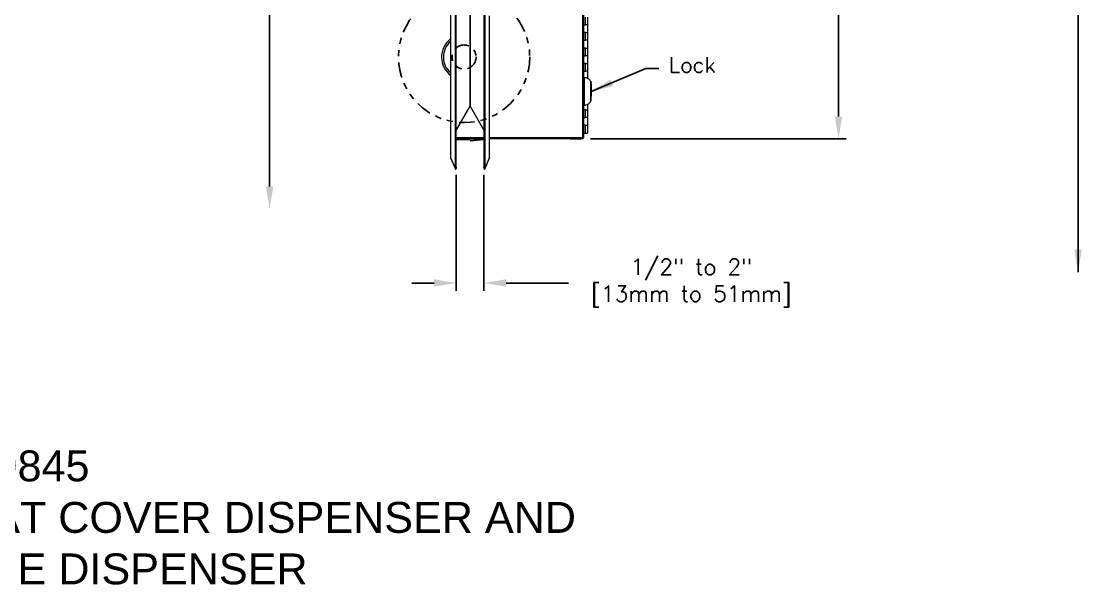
# Model space of a CAD drawing. Header units: inches. Extents: x 1.6 to 44.1, y 1.5 to 32.1.
# Drawn here: x 26.75 to 43.92, y 1.48 to 10.6 of the extents above; entities that cross this region are included whole.
import ezdxf

# ---------------------------------------------------------------- set-up
doc = ezdxf.new("R2010")
doc.units = ezdxf.units.IN
doc.header["$MEASUREMENT"] = 0
doc.header["$PDSIZE"] = -1
doc.linetypes.add('PHANTOM', pattern=[0.5, 0.25, -0.05, 0.05, -0.05, 0.05, -0.05])
doc.layers.add('DIMENSIONS', color=1, linetype='Continuous')
doc.layers.add('Object', color=4, linetype='Continuous')
doc.styles.get("Standard").update_dxf_attribs({"font": 'romans.shx'})
doc.dimstyles.get("Standard").update_dxf_attribs({"dimscale": 2, "dimtxt": 0.13, "dimasz": 0.18, "dimexe": 0.063, "dimexo": 0.0625, "dimgap": 0.09, "dimtad": 0, "dimtih": 1, "dimtoh": 1, "dimdec": 4, "dimlfac": 2, "dimzin": 4, "dimdsep": 46, "dimlunit": 5, "dimtxsty": 'Standard', "dimcen": 0.09, "dimadec": 0, "dimazin": 1, "dimtfac": 1, "dimtdec": 4, "dimtofl": 0, "dimtmove": 0, "dimatfit": 3, "dimfxl": 1, "dimfrac": 2, "dimtolj": 1, "dimtzin": 0, "dimarcsym": 0})

# ---------------------------------------------------------------- blocks, each defined once
blk = doc.blocks.new('*D28')
at = {"layer": 'Defpoints', "color": 0}
for p in [(33.795, 8.24), (34.242, 8.24), (33.795, 6.365)]:
    blk.add_point(p, dxfattribs=at)
at = {"layer": 'DIMENSIONS', "color": 0, "lineweight": -2}
for p, q in [((33.795, 8.115), (33.795, 6.239)), ((34.242, 8.115), (34.242, 6.239)), ((33.435, 6.365), (33.075, 6.365)), ((34.602, 6.365), (35.613, 6.365))]:
    blk.add_line(p, q, dxfattribs=at)
at = {"layer": 'DIMENSIONS', "color": 0}
for points in [[(33.435, 6.425), (33.435, 6.305), (33.795, 6.365)], [(34.602, 6.425), (34.602, 6.305), (34.242, 6.365)]]:
    blk.add_solid(points, dxfattribs=at)
at = {"layer": 'DIMENSIONS', "color": 0, "insert": (37.601, 6.365), "char_height": 0.26, "attachment_point": 5}
blk.add_mtext('\\A1;1/2" to 2"\\P[13mm to 51mm]', dxfattribs=at)
blk = doc.blocks.new('*D29')
at = {"layer": 'Defpoints', "color": 0}
for p in [(35.842, 23.013), (39.983, 23.013), (35.842, 8.698)]:
    blk.add_point(p, dxfattribs=at)
at = {"layer": 'DIMENSIONS', "color": 0, "lineweight": -2}
for p, q in [((35.967, 23.013), (40.109, 23.013)), ((39.983, 22.653), (39.983, 16.275)), ((39.983, 9.058), (39.983, 15.036)), ((35.967, 8.698), (40.109, 8.698))]:
    blk.add_line(p, q, dxfattribs=at)
at = {"layer": 'DIMENSIONS', "color": 0}
for points in [[(39.923, 22.653), (40.043, 22.653), (39.983, 23.013)], [(39.923, 9.058), (40.043, 9.058), (39.983, 8.698)]]:
    blk.add_solid(points, dxfattribs=at)
at = {"layer": 'DIMENSIONS', "color": 0, "insert": (39.983, 15.656), "char_height": 0.26, "attachment_point": 5}
blk.add_mtext('\\A1;28 5/8"\\P[725mm]', dxfattribs=at)
blk = doc.blocks.new('*D30')
at = {"layer": 'Defpoints', "color": 0}
for p in [(30.773, 18.525), (30.773, 7.568), (31.607, 7.568)]:
    blk.add_point(p, dxfattribs=at)
at = {"layer": 'DIMENSIONS', "color": 0, "lineweight": -3}
blk.add_line((30.898, 18.525), (30.899, 18.525), dxfattribs=at)
at = {"layer": 'DIMENSIONS', "color": 0, "lineweight": -2}
for p, q in [((30.773, 18.165), (30.773, 13.839)), ((30.773, 7.928), (30.773, 12.254))]:
    blk.add_line(p, q, dxfattribs=at)
at = {"layer": 'DIMENSIONS', "color": 0}
for points in [[(30.713, 18.165), (30.833, 18.165), (30.773, 18.525)], [(30.713, 7.928), (30.833, 7.928), (30.773, 7.568)]]:
    blk.add_solid(points, dxfattribs=at)
at = {"layer": 'DIMENSIONS', "color": 0, "insert": (30.773, 13.046), "char_height": 0.26, "attachment_point": 5}
blk.add_mtext('\\A1;33"\\P[840mm]\\Pto Floor', dxfattribs=at)

msp = doc.modelspace()

# ---------------------------------------------------------------- linework, layer by layer
at = {"layer": 'DIMENSIONS'}
msp.add_line((43.86289, 22.652645), (43.86289, 6.542868), dxfattribs=at)
at = {"layer": 'DIMENSIONS', "linetype": 'PHANTOM'}
for radius in [1.0625, 0.195]:
    msp.add_circle((33.921005, 10.022645), radius, dxfattribs=at)
at = {"layer": 'DIMENSIONS'}
msp.add_solid([(43.92289, 6.902868), (43.80289, 6.902868), (43.86289, 6.542868)], dxfattribs=at)
at = {"layer": 'Object', "linetype": 'Continuous', "lineweight": 15}
for p, q in [((33.781, 8.234444), (33.781, 23.490846)), ((33.794817, 8.240282), (33.794817, 23.485008)), ((34.242012, 23.485008), (34.242012, 8.240282)), ((34.25583, 23.490846), (34.25583, 8.234444)), ((35.841755, 8.712645), (35.841755, 22.982645)), ((35.857005, 22.970471), (35.857005, 8.712645)), ((34.014005, 22.500841), (34.014005, 9.224449)), ((34.024536, 9.216796), (34.024536, 22.508495)), ((34.026104, 9.216796), (34.026104, 22.508495)), ((33.703871, 11.193798), (33.703871, 8.399973)), ((33.701505, 11.157148), (33.701505, 8.399973)), ((34.332959, 8.399973), (34.332959, 10.689636)), ((34.335325, 8.399973), (34.335325, 10.66074)), ((35.888504, 10.542645), (35.888504, 10.667645)), ((35.919755, 10.667645), (35.919755, 10.542645)), ((35.857254, 10.417645), (35.857254, 10.542645)), ((35.857254, 10.542645), (35.888504, 10.542645)), ((35.857254, 10.417645), (35.857254, 10.542645)), ((35.857254, 10.542645), (35.857254, 10.542645)), ((35.857255, 10.417645), (35.857255, 10.542645)), ((35.919755, 10.542645), (35.888504, 10.542645)), ((35.919755, 10.542645), (35.888505, 10.542645)), ((35.919755, 10.542645), (35.919755, 10.417645)), ((35.888504, 10.417645), (35.857254, 10.417645)), ((35.857254, 10.417645), (35.857254, 10.417645)), ((35.888504, 10.417645), (35.919755, 10.417645)), ((35.888504, 10.292645), (35.888504, 10.417645)), ((35.888505, 10.417645), (35.919755, 10.417645)), ((35.919755, 10.417645), (35.919755, 10.292645)), ((35.857254, 10.167645), (35.857254, 10.292645)), ((35.857254, 10.292645), (35.888504, 10.292645)), ((35.857254, 10.167645), (35.857254, 10.292645)), ((35.857254, 10.292645), (35.857254, 10.292645)), ((35.888504, 10.167645), (35.857254, 10.167645)), ((35.857254, 10.167645), (35.857254, 10.167645)), ((35.857255, 10.167645), (35.857255, 10.292645)), ((35.919755, 10.292645), (35.888504, 10.292645)), ((35.888504, 10.042645), (35.888504, 10.167645)), ((35.888504, 10.167645), (35.919755, 10.167645)), ((35.919755, 10.292645), (35.888505, 10.292645)), ((35.888505, 10.167645), (35.919755, 10.167645)), ((35.919755, 10.292645), (35.919755, 10.167645)), ((35.919755, 10.167645), (35.919755, 10.042645)), ((35.857254, 9.917645), (35.857254, 10.042645)), ((35.857254, 10.042645), (35.888504, 10.042645)), ((35.857254, 9.917645), (35.857254, 10.042645)), ((35.857254, 10.042645), (35.857254, 10.042645)), ((35.857255, 9.917645), (35.857255, 10.042645)), ((35.919755, 10.042645), (35.888504, 10.042645)), ((35.919755, 10.042645), (35.888505, 10.042645)), ((35.919755, 10.042645), (35.919755, 9.917645)), ((35.888504, 9.917645), (35.857254, 9.917645)), ((35.857254, 9.917645), (35.857254, 9.917645)), ((35.857254, 9.686682), (35.857254, 9.792645)), ((35.857254, 9.792645), (35.888504, 9.792645)), ((35.857254, 9.686682), (35.857254, 9.792645)), ((35.857254, 9.792645), (35.857254, 9.792645)), ((35.857255, 9.686681), (35.857255, 9.792645)), ((35.888504, 9.917645), (35.919755, 9.917645)), ((35.888504, 9.792645), (35.888504, 9.917645)), ((35.919755, 9.792645), (35.888504, 9.792645)), ((35.888505, 9.917645), (35.919755, 9.917645)), ((35.919755, 9.792645), (35.888505, 9.792645)), ((35.919755, 9.917645), (35.919755, 9.792645)), ((35.919755, 9.792645), (35.919755, 9.677957)), ((35.981713, 9.523911), (35.981713, 9.585952)), ((35.981713, 9.585952), (35.981715, 9.585952)), ((35.981715, 9.585952), (35.981715, 9.523911)), ((35.981713, 9.390952), (35.981713, 9.407993)), ((35.981715, 9.390952), (35.981713, 9.390952)), ((35.981715, 9.407993), (35.981715, 9.390952)), ((34.014005, 9.224449), (33.794817, 8.844805)), ((34.024536, 9.216796), (34.026104, 9.216796)), ((34.024536, 9.216796), (34.242012, 8.838042)), ((34.026104, 9.216796), (34.242012, 8.840772)), ((35.857254, 9.167645), (35.857254, 9.249601)), ((35.857254, 9.167645), (35.857254, 9.2496)), ((35.888504, 9.167645), (35.857254, 9.167645)), ((35.857254, 9.167645), (35.857254, 9.167645)), ((35.857255, 9.167645), (35.857255, 9.249597)), ((35.888504, 9.042645), (35.888504, 9.167645)), ((35.888504, 9.167645), (35.919755, 9.167645)), ((35.888505, 9.167645), (35.919755, 9.167645)), ((35.919755, 9.254149), (35.919755, 9.167645)), ((35.919755, 9.167645), (35.919755, 9.042645)), ((35.857254, 8.917645), (35.857254, 9.042645)), ((35.857254, 9.042645), (35.888504, 9.042645)), ((35.857254, 8.917645), (35.857254, 9.042645)), ((35.857254, 9.042645), (35.857254, 9.042645)), ((35.857255, 8.917645), (35.857255, 9.042645)), ((35.919755, 9.042645), (35.888504, 9.042645)), ((35.919755, 9.042645), (35.888505, 9.042645)), ((35.919755, 9.042645), (35.919755, 8.917645)), ((35.857005, 8.792645), (35.888504, 8.792645)), ((35.888504, 8.917645), (35.857254, 8.917645)), ((35.857254, 8.917645), (35.857254, 8.917645)), ((35.888504, 8.792645), (35.888504, 8.917645)), ((35.888504, 8.917645), (35.919755, 8.917645)), ((35.888504, 8.792645), (35.919755, 8.792645)), ((35.888505, 8.917645), (35.919755, 8.917645)), ((35.919755, 8.917645), (35.919755, 8.792645)), ((34.242012, 8.712645), (33.794817, 8.712645)), ((33.906755, 8.697645), (33.794817, 8.697645)), ((33.794817, 8.690145), (34.014005, 8.690145)), ((33.906755, 8.712645), (33.906755, 8.697645)), ((33.906755, 8.697645), (33.921755, 8.697645)), ((33.921755, 8.697645), (33.921755, 8.712645)), ((33.951755, 8.697645), (33.921755, 8.697645)), ((33.951755, 8.712645), (33.951755, 8.697645)), ((34.242012, 8.697645), (33.951755, 8.697645)), ((34.014005, 8.690145), (34.014005, 8.697645)), ((34.024536, 8.674057), (34.242012, 8.696914)), ((34.024536, 8.674057), (34.026104, 8.659139)), ((34.242012, 8.681832), (34.026104, 8.659139)), ((35.841755, 8.712645), (34.335325, 8.712645)), ((35.606755, 8.697645), (34.335325, 8.697645)), ((35.606755, 8.697645), (35.606755, 8.712645)), ((35.636755, 8.697645), (35.606755, 8.697645)), ((35.636755, 8.712645), (35.636755, 8.697645)), ((35.636755, 8.697645), (35.651755, 8.697645)), ((35.651755, 8.697645), (35.651755, 8.712645)), ((35.651755, 8.697645), (35.801755, 8.697645)), ((35.801755, 8.712645), (35.801755, 8.697645)), ((35.801755, 8.697645), (35.816755, 8.697645)), ((35.816755, 8.697645), (35.816755, 8.712645)), ((35.841505, 8.697645), (35.816755, 8.697645)), ((35.841505, 8.697645), (35.841505, 8.712645)), ((35.841755, 8.712645), (35.857005, 8.712645)), ((33.703871, 8.399973), (33.701505, 8.399973)), ((33.77984, 8.220173), (33.703871, 8.399973)), ((33.703871, 8.388297), (33.77984, 8.208497)), ((34.332959, 8.399973), (34.25699, 8.220173)), ((34.25699, 8.208497), (34.332959, 8.388297)), ((34.335325, 8.399973), (34.332959, 8.399973)), ((33.77984, 8.208497), (33.781, 8.20575)), ((33.794817, 8.240282), (33.781, 8.234444)), ((33.781, 8.20575), (33.794817, 8.211588)), ((33.794817, 8.211588), (33.792858, 8.216225)), ((34.25583, 8.234444), (34.242012, 8.240282)), ((34.243971, 8.216225), (34.242012, 8.211588)), ((34.242012, 8.211588), (34.25583, 8.20575)), ((34.25583, 8.20575), (34.25699, 8.208497))]:
    msp.add_line(p, q, dxfattribs=at)
at = {"layer": 'Object', "linetype": 'Continuous', "lineweight": 15, "flags": 128}
for points in [[(35.873433, 9.238551), (35.873431, 9.242006), (35.873429, 9.252265), (35.873428, 9.269017), (35.873427, 9.291753), (35.873426, 9.319782), (35.873425, 9.352252), (35.873424, 9.388177), (35.873423, 9.426465), (35.873423, 9.465952), (35.873423, 9.50544), (35.873424, 9.543728), (35.873425, 9.579653), (35.873426, 9.612123), (35.873427, 9.640152), (35.873428, 9.662888), (35.873429, 9.67964), (35.873431, 9.689899), (35.873433, 9.693354), (35.873433, 9.693354)], [(35.971714, 9.308452), (35.971713, 9.310527), (35.971712, 9.319638), (35.971711, 9.335591), (35.97171, 9.35764), (35.971709, 9.384753), (35.971708, 9.415662), (35.971708, 9.448924), (35.971708, 9.482981), (35.971708, 9.516242), (35.971709, 9.547152), (35.97171, 9.574265), (35.971711, 9.596313), (35.971712, 9.612266), (35.971713, 9.621378), (35.971714, 9.623452)], [(35.981713, 9.523911), (35.981713, 9.51498), (35.981712, 9.501443), (35.981712, 9.484572), (35.981712, 9.465952), (35.981712, 9.447332), (35.981712, 9.430461), (35.981713, 9.416925), (35.981713, 9.407993)], [(35.981715, 9.407993), (35.981716, 9.416925), (35.981716, 9.430461), (35.981717, 9.447332), (35.981717, 9.465952), (35.981717, 9.484572), (35.981716, 9.501443), (35.981716, 9.51498), (35.981715, 9.523911)]]:
    msp.add_lwpolyline(points, dxfattribs=at)
at = {"layer": 'Object', "linetype": 'Continuous', "lineweight": 15}
for centre, radius, start, end in [((33.921005, 10.022645), 0.365, 126.96807, 181.0669248), ((33.921005, 10.022645), 0.335, 130.9366279, 181.0669248), ((33.921005, 10.022645), 0.365, 181.0669248, 233.03193), ((33.921005, 10.022645), 0.335, 181.0669248, 229.0633721), ((-217.669671, 9.419871), 253.651454, 359.97878535, 0.04203285), ((35.841505, 8.712895), 0.01525, 270, 359.0606829), ((33.731505, 8.399973), 0.03, 180, 202.905), ((33.71869, 8.394135), 0.015928, 158.498426, 201.501574), ((34.318139, 8.394135), 0.015928, 338.498426, 21.501574), ((34.305325, 8.399973), 0.03, 337.095, 360)]:
    msp.add_arc(centre, radius, start, end, dxfattribs=at)
at = {"layer": 'Object', "linetype": 'Continuous', "lineweight": 15, "extrusion": (0, 0, -1)}
for centre, start_param, end_param in [((33.768876, 8.234444), 1.570796327, 2.011907238), ((33.782694, 8.240282), 1.570796327, 2.147246368), ((34.254136, 8.240282), 4.135938939, 4.71238898), ((34.267953, 8.234444), 4.271278069, 4.71238898)]:
    msp.add_ellipse(centre, major_axis=(0, 0.033426), ratio=0.362701598, start_param=start_param, end_param=end_param, dxfattribs=at)
at = {"layer": 'Object', "linetype": 'Continuous', "lineweight": 15}
for points, knots in [([(35.858875, 9.686145), (35.858922, 9.686244), (35.859635, 9.687744), (35.862064, 9.690205), (35.866367, 9.692748), (35.870713, 9.693806), (35.873245, 9.693198), (35.874018, 9.693012)], [0, 0, 0, 0, 0.018562735, 0.280703303, 0.56228124, 0.866328786, 1, 1, 1, 1]), ([(35.873809, 9.692577), (35.879275, 9.692005), (35.893078, 9.690563), (35.913373, 9.682512), (35.933342, 9.670596), (35.949527, 9.656355), (35.961856, 9.640974), (35.969277, 9.629252), (35.971994, 9.622588), (35.972452, 9.621466)], [0, 0, 0, 0, 0.129116858, 0.326048339, 0.507659019, 0.675695405, 0.830489552, 0.97146794, 1, 1, 1, 1]), ([(35.966659, 9.620714), (35.967391, 9.620777), (35.96983, 9.620986), (35.97352, 9.619531), (35.977002, 9.617108), (35.97923, 9.614384), (35.980438, 9.612234), (35.980807, 9.611001), (35.980899, 9.610694)], [0, 0, 0, 0, 0.117056943, 0.389806076, 0.609053433, 0.793934175, 0.948758503, 1, 1, 1, 1]), ([(35.971737, 9.309376), (35.969214, 9.304237), (35.962956, 9.291487), (35.948647, 9.2745), (35.929673, 9.2585), (35.907588, 9.246795), (35.888307, 9.240079), (35.876642, 9.239385), (35.873664, 9.239208)], [0, 0, 0, 0, 0.135793083, 0.336896889, 0.522361519, 0.722679539, 0.929199889, 1, 1, 1, 1]), ([(35.980276, 9.31982), (35.980058, 9.319278), (35.979212, 9.317177), (35.976416, 9.314354), (35.973541, 9.312177), (35.971807, 9.311877), (35.971713, 9.311861)], [0, 0, 0, 0, 0.144989119, 0.561602562, 0.976394299, 1, 1, 1, 1]), ([(35.87341, 9.238688), (35.871895, 9.238591), (35.868715, 9.238388), (35.864413, 9.240113), (35.861103, 9.242624), (35.858984, 9.245336), (35.857761, 9.247712), (35.857364, 9.24918), (35.857214, 9.249735)], [0, 0, 0, 0, 0.210365749, 0.441689905, 0.629105657, 0.787426072, 0.919567275, 1, 1, 1, 1]), ([(33.77984, 8.220173), (33.779559, 8.218192), (33.778997, 8.214225), (33.779192, 8.21043), (33.779671, 8.209001), (33.77984, 8.208497)], [0, 0, 0, 0, 0.392260529, 0.785636959, 1, 1, 1, 1]), ([(33.792858, 8.222063), (33.792644, 8.2209), (33.792211, 8.218545), (33.792641, 8.217005), (33.792858, 8.216225)], [0, 0, 0, 0, 0.493724728, 1, 1, 1, 1]), ([(34.243971, 8.216225), (34.244186, 8.216982), (34.244619, 8.218517), (34.244189, 8.220871), (34.243971, 8.222063)], [0, 0, 0, 0, 0.493724728, 1, 1, 1, 1]), ([(34.25699, 8.208497), (34.257271, 8.209502), (34.257832, 8.211515), (34.257638, 8.215988), (34.257159, 8.219082), (34.25699, 8.220173)], [0, 0, 0, 0, 0.392260529, 0.785636959, 1, 1, 1, 1])]:
    msp.add_open_spline(points, degree=3, knots=knots, dxfattribs=at)

# ---------------------------------------------------------------- texts
at = {"layer": 'DIMENSIONS', "attachment_point": 2}
for s, insert, char_height, width in [('Lock', (37.617337, 10.019453), 0.25, 3.53119409), ('{\\f@Arial Unicode MS|b0|i0|c0|p34;819845\\PPARTITION-MOUNTED SEAT COVER DISPENSER AND TOILET TISSUE DISPENSER}', (26.691729, 3.655132), 0.5, 20.52203997)]:
    msp.add_mtext(s, dxfattribs=dict(at, insert=insert, char_height=char_height, width=width))

# ---------------------------------------------------------------- dimensions: what is measured, and where the dimension line sits
at = {"layer": 'DIMENSIONS'}
for base, p1, p2, angle, text, override, picture, middle in [((39.983139, 23.012645), (35.841505, 8.697645), (35.841755, 23.012645), 90, '<>\\P[725mm]', {"dimpost": '"\\X'}, '*D29', (39.983139, 15.655528)), ((30.772862, 7.568216), (30.772862, 18.524531), (31.607484, 7.568216), 90, '33"\\P[840mm]\\Pto Floor', {"dimpost": '"\\X', "dimse2": 1, "dimlwe": -3}, '*D30', (30.772862, 13.046373)), ((33.794817, 6.365332), (34.242012, 8.240282), (33.794817, 8.240282), 180, '1/2" to 2"\\P[13mm to 51mm]', {"dimpost": '"\\X'}, '*D28', (37.60102, 6.365332))]:
    dim = msp.add_linear_dim(base=base, p1=p1, p2=p2, angle=angle, text=text, dimstyle='Standard', override=override, dxfattribs=at)
    dim.commit()
    dim.dimension.update_dxf_attribs({"geometry": picture, "text_midpoint": middle, "dimtype": 160})

# ---------------------------------------------------------------- leaders
msp.add_leader([(35.981778, 9.464985), (36.865195, 9.836548), (37.072745, 9.836366)], dimstyle='Standard', override={"dimgap": 0.09, "dimtad": 0}, dxfattribs=at)

doc.saveas('drawing.dxf')
